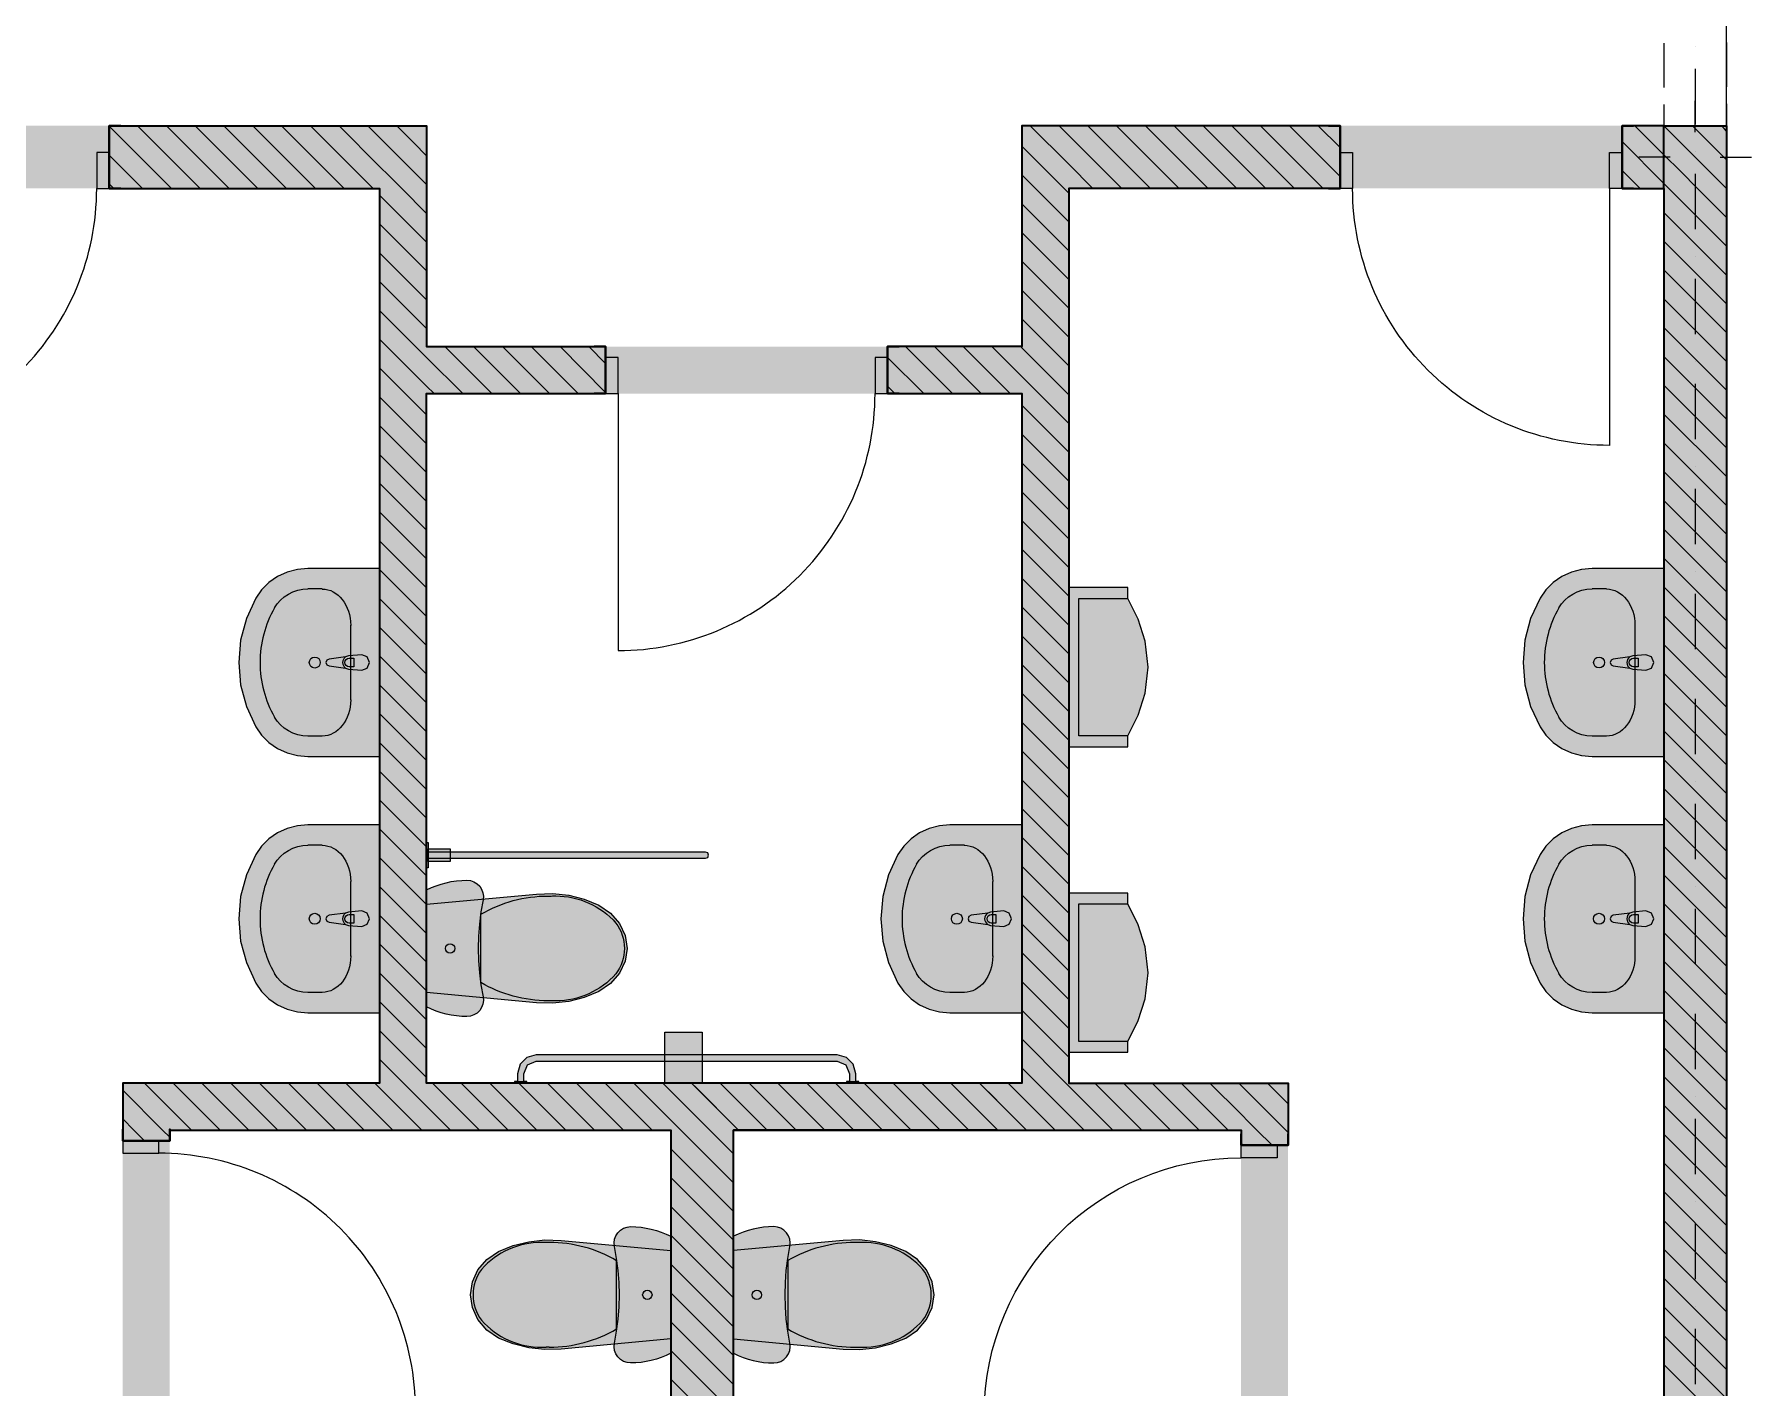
# Model space of a CAD drawing. Header units: inches. Extents: x 206002 to 410047, y 60394 to 83306.
# Drawn here: x 404551 to 410047, y 68049 to 72380 of the extents above; entities that cross this region are included whole.
import ezdxf

# ---------------------------------------------------------------- set-up
doc = ezdxf.new("R2010")
doc.units = ezdxf.units.IN
doc.header["$MEASUREMENT"] = 0
doc.layers.add('PDF_Structural - Bearing', color=7, linetype='Continuous')
doc.layers.add('PDF_Structural - Combined', color=7, linetype='Continuous')

msp = doc.modelspace()

# ---------------------------------------------------------------- hatches: boundary and pattern name
at = {"layer": 'PDF_Structural - Combined', "true_color": 0xffffff, "transparency": 33554559}
for points in [[(405656, 70670.4), (405426.3, 70670.4), (405392.5, 70667.5), (405359.8, 70658.9), (405329.2, 70644.8), (405301.7, 70625.8), (405278.1, 70602.3), (405259.4, 70575.4), (405229.4, 70510), (405211.1, 70440.7), (405204.8, 70369.6), (405211.1, 70298.4), (405229.4, 70229.3), (405259.4, 70163.9), (405278.1, 70136.8), (405301.7, 70113.4), (405329.2, 70094.4), (405359.8, 70080.4), (405392.5, 70071.7), (405426.3, 70068.8), (405656, 70068.8)], [(409766.5, 70670.4), (409536.8, 70670.4), (409503, 70667.5), (409470.3, 70658.9), (409439.7, 70644.8), (409412.1, 70625.8), (409388.7, 70602.3), (409369.9, 70575.4), (409339.8, 70510), (409321.5, 70440.7), (409315.4, 70369.6), (409321.5, 70298.4), (409339.8, 70229.3), (409369.9, 70163.9), (409388.7, 70136.8), (409412.1, 70113.4), (409439.7, 70094.4), (409470.3, 70080.4), (409503, 70071.7), (409536.8, 70068.8), (409766.5, 70068.8)], [(408051.1, 70574.7), (408051.1, 70609.4), (407861.4, 70609.4), (407861.4, 70100), (408051.1, 70100), (408051.1, 70134.7), (408081.4, 70192.9), (408102.1, 70255.7), (408112.6, 70321.4), (408112.6, 70388), (408102.1, 70453.6), (408081.4, 70516.5)], [(405598.6, 70394.7), (405556.5, 70390.7), (405546.9, 70387.4), (405493.9, 70380.8), (405486.9, 70377), (405484.1, 70369.6), (405486.9, 70362.2), (405493.9, 70358.5), (405546.9, 70351.9), (405556.5, 70348.6), (405598.6, 70344.6), (405616.3, 70351.9), (405623.6, 70369.6), (405616.3, 70387.4)], [(409709, 70394.7), (409667, 70390.7), (409657.5, 70387.4), (409604.3, 70380.8), (409597.3, 70377), (409594.5, 70369.6), (409597.3, 70362.2), (409604.3, 70358.5), (409657.5, 70351.9), (409667, 70348.6), (409709, 70344.6), (409726.7, 70351.9), (409734.1, 70369.6), (409726.7, 70387.4)], [(405656, 69850.4), (405426.3, 69850.4), (405392.5, 69847.4), (405359.8, 69838.8), (405329.2, 69824.8), (405301.7, 69805.7), (405278.1, 69782.3), (405259.4, 69755.2), (405229.4, 69689.8), (405211.1, 69620.7), (405204.8, 69549.6), (405211.1, 69478.4), (405229.4, 69409.2), (405259.4, 69343.8), (405278.1, 69316.8), (405301.7, 69293.4), (405329.2, 69274.3), (405359.8, 69260.3), (405392.5, 69251.7), (405426.3, 69248.8), (405656, 69248.8)], [(407711, 69850.4), (407481.3, 69850.4), (407447.6, 69847.4), (407414.9, 69838.8), (407384.2, 69824.8), (407356.7, 69805.7), (407333.2, 69782.3), (407314.4, 69755.2), (407284.4, 69689.8), (407266.1, 69620.7), (407259.9, 69549.6), (407266.1, 69478.4), (407284.4, 69409.2), (407314.4, 69343.8), (407333.2, 69316.8), (407356.7, 69293.4), (407384.2, 69274.3), (407414.9, 69260.3), (407447.6, 69251.7), (407481.3, 69248.8), (407711, 69248.8)], [(409766.5, 69850.4), (409536.8, 69850.4), (409503, 69847.4), (409470.3, 69838.8), (409439.7, 69824.8), (409412.1, 69805.7), (409388.7, 69782.3), (409369.9, 69755.2), (409339.8, 69689.8), (409321.5, 69620.7), (409315.4, 69549.6), (409321.5, 69478.4), (409339.8, 69409.2), (409369.9, 69343.8), (409388.7, 69316.8), (409412.1, 69293.4), (409439.7, 69274.3), (409470.3, 69260.3), (409503, 69251.7), (409536.8, 69248.8), (409766.5, 69248.8)], [(405811.4, 69763.1), (405811.4, 69743.1), (406698.8, 69743.1), (406705.9, 69746.1), (406708.8, 69753.1), (406705.9, 69760.2), (406698.8, 69763.1)], [(405806.4, 69642.1), (405806.4, 69267.6), (405821.6, 69260.5), (405837, 69254.3), (405852.8, 69249), (405869, 69244.6), (405885.3, 69241.2), (405901.9, 69238.7), (405918.5, 69237.2), (405935.3, 69236.7), (405946.8, 69238), (405957.8, 69241.9), (405967.8, 69248), (405976.1, 69256.1), (405982.4, 69265.9), (405986.4, 69276.8), (405987.9, 69288.4), (405986.9, 69299.9), (405980.1, 69338.3), (405975.2, 69377), (405972.3, 69415.9), (405971.3, 69454.8), (405972.3, 69493.8), (405975.2, 69532.7), (405980.1, 69571.3), (405986.9, 69609.7), (405987.9, 69621.4), (405986.4, 69632.9), (405982.4, 69643.8), (405976.1, 69653.5), (405967.8, 69661.8), (405957.8, 69667.9), (405946.8, 69671.6), (405935.3, 69672.9), (405918.5, 69672.4), (405901.9, 69671), (405885.3, 69668.5), (405869, 69665.1), (405852.8, 69660.8), (405837, 69655.4), (405821.6, 69649.2)], [(406261, 69624.8), (406209.6, 69630.2), (406157.8, 69628.7), (405806.4, 69596.2), (405806.4, 69313.5), (406157.8, 69281.1), (406209.6, 69279.5), (406261, 69285), (406311, 69297.4), (406358, 69316.5), (406395.3, 69342.1), (406423.9, 69375.3), (406441.9, 69413.7), (406448.1, 69454.8), (406441.9, 69496), (406423.9, 69534.4), (406395.3, 69567.5), (406358, 69593.2), (406311, 69612.2)], [(408051.1, 69597), (408051.1, 69631.7), (407861.4, 69631.7), (407861.4, 69122.3), (408051.1, 69122.3), (408051.1, 69157), (408081.4, 69215.2), (408102.1, 69278.1), (408112.6, 69343.7), (408112.6, 69410.3), (408102.1, 69476), (408081.4, 69538.8)], [(405598.6, 69574.6), (405556.5, 69570.6), (405546.9, 69567.3), (405493.9, 69560.7), (405486.9, 69557), (405484.1, 69549.6), (405486.9, 69542.1), (405493.9, 69538.4), (405546.9, 69531.7), (405556.5, 69528.5), (405598.6, 69524.5), (405616.3, 69531.8), (405623.6, 69549.6), (405616.3, 69567.2)], [(407653.6, 69574.6), (407611.5, 69570.6), (407602, 69567.3), (407548.9, 69560.7), (407541.9, 69557), (407539.1, 69549.6), (407541.9, 69542.1), (407548.9, 69538.4), (407602, 69531.7), (407611.5, 69528.5), (407653.6, 69524.5), (407671.3, 69531.8), (407678.7, 69549.6), (407671.3, 69567.2)], [(409709, 69574.6), (409667, 69570.6), (409657.5, 69567.3), (409604.3, 69560.7), (409597.3, 69557), (409594.5, 69549.6), (409597.3, 69542.1), (409604.3, 69538.4), (409657.5, 69531.7), (409667, 69528.5), (409709, 69524.5), (409726.7, 69531.8), (409734.1, 69549.6), (409726.7, 69567.2)], [(406087.2, 69023.7), (406127.3, 69023.7), (406127.3, 69028.7), (406117.2, 69028.7), (406117.2, 69053.8), (406129, 69082.1), (406157.3, 69093.9), (407119.9, 69093.9), (407148.3, 69082.1), (407160, 69053.8), (407160, 69028.7), (407150, 69028.7), (407150, 69023.7), (407190.1, 69023.7), (407190.1, 69028.7), (407180, 69028.7), (407180, 69053.8), (407172, 69083.8), (407150, 69105.9), (407119.9, 69113.9), (406157.3, 69113.9), (406127.3, 69105.9), (406105.2, 69083.8), (406097.2, 69053.8), (406097.2, 69028.7), (406087.2, 69028.7)], [(406588.1, 68159.1), (406588.1, 68533.6), (406572.9, 68540.7), (406557.4, 68546.9), (406541.6, 68552.2), (406525.4, 68556.6), (406509.1, 68560), (406492.5, 68562.5), (406476, 68563.9), (406459.2, 68564.4), (406447.7, 68563.1), (406436.7, 68559.4), (406426.8, 68553.1), (406418.4, 68545), (406412.1, 68535.3), (406408.1, 68524.4), (406406.6, 68512.8), (406407.6, 68501.2), (406414.4, 68462.8), (406419.3, 68424.2), (406422.2, 68385.3), (406423.3, 68346.3), (406422.2, 68307.4), (406419.3, 68268.5), (406414.4, 68229.8), (406407.6, 68191.4), (406406.6, 68179.9), (406408.1, 68168.3), (406412.1, 68157.4), (406418.4, 68147.6), (406426.8, 68139.5), (406436.7, 68133.3), (406447.7, 68129.5), (406459.2, 68128.2), (406476, 68128.7), (406492.5, 68130.2), (406509.1, 68132.6), (406525.4, 68136), (406541.6, 68140.5), (406557.4, 68145.7), (406572.9, 68152)], [(406788.6, 68159.1), (406803.7, 68152), (406819.2, 68145.7), (406835, 68140.5), (406851.2, 68136), (406867.5, 68132.6), (406884.1, 68130.2), (406900.7, 68128.7), (406917.4, 68128.2), (406929, 68129.5), (406940, 68133.3), (406949.8, 68139.5), (406958.2, 68147.6), (406964.5, 68157.4), (406968.5, 68168.3), (406970.1, 68179.9), (406969, 68191.4), (406962.2, 68229.8), (406957.4, 68268.5), (406954.4, 68307.4), (406953.4, 68346.3), (406954.4, 68385.3), (406957.4, 68424.2), (406962.2, 68462.8), (406969, 68501.2), (406970.1, 68512.8), (406968.5, 68524.4), (406964.5, 68535.3), (406958.2, 68545), (406949.8, 68553.1), (406940, 68559.4), (406929, 68563.1), (406917.4, 68564.4), (406900.7, 68563.9), (406884.1, 68562.5), (406867.5, 68560), (406851.2, 68556.6), (406835, 68552.2), (406819.2, 68546.9), (406803.7, 68540.7), (406788.6, 68533.6)], [(406133.4, 68176.5), (406184.9, 68170.9), (406236.8, 68172.5), (406588.1, 68204.9), (406588.1, 68487.7), (406236.8, 68520.2), (406184.9, 68521.7), (406133.4, 68516.1), (406083.6, 68503.7), (406036.5, 68484.7), (405999.2, 68459), (405970.6, 68425.9), (405952.6, 68387.5), (405946.4, 68346.3), (405952.6, 68305.2), (405970.6, 68266.8), (405999.2, 68233.6), (406036.5, 68207.9), (406083.6, 68188.9)], [(407243.2, 68176.5), (407293, 68188.9), (407340.2, 68207.9), (407377.5, 68233.6), (407406, 68266.8), (407424.1, 68305.2), (407430.3, 68346.3), (407424.1, 68387.5), (407406, 68425.9), (407377.5, 68459), (407340.2, 68484.7), (407293, 68503.7), (407243.2, 68516.1), (407191.8, 68521.7), (407139.9, 68520.2), (406788.6, 68487.7), (406788.6, 68204.9), (407139.9, 68172.5), (407191.8, 68170.9)]]:
    msp.add_hatch(color=7, dxfattribs=at).paths.add_polyline_path(points)

# ---------------------------------------------------------------- linework, layer by layer
at = {"layer": 'PDF_Structural - Bearing', "lineweight": 18}
msp.add_lwpolyline([(409967, 74292.9), (379486.7, 74292.9), (379486.7, 81254.4), (376478.8, 81254.4), (376478.8, 74292.9), (345998.6, 74292.9), (345998.6, 65369.4), (355523.7, 65369.4), (355523.7, 63865.4), (400642.4, 63865.4), (400642.4, 65369.4), (409967, 65369.4)], close=True, dxfattribs=at)
for points in [[(409766.5, 72351.2), (409766.5, 72209.8)], [(409967, 72353.4), (409967, 72212)], [(409766.5, 72155.1), (409766.5, 72013.7)], [(409967, 72157.3), (409967, 72015.9)], [(409766.5, 71959), (409766.5, 71817.5)], [(409967, 71961.2), (409967, 71819.7)], [(409766.5, 71762.9), (409766.5, 71621.4)], [(409967, 71765.1), (409967, 71623.6)], [(409766.5, 71566.8), (409766.5, 71425.3)], [(409967, 71569), (409967, 71427.5)], [(409766.5, 71370.7), (409766.5, 71229.2)], [(409967, 71372.9), (409967, 71231.4)], [(409766.5, 71174.5), (409766.5, 71033.1)], [(409967, 71176.7), (409967, 71035.3)], [(409766.5, 70978.4), (409766.5, 70837)], [(409967, 70980.6), (409967, 70839.2)], [(409766.5, 70782.3), (409766.5, 70640.7)], [(409967, 70784.5), (409967, 70642.9)], [(409766.5, 70586.1), (409766.5, 70444.6)], [(409967, 70588.3), (409967, 70446.8)], [(409766.5, 70390), (409766.5, 70248.5)], [(409967, 70392.2), (409967, 70250.7)], [(409766.5, 70193.9), (409766.5, 70052.4)], [(409967, 70196.1), (409967, 70054.6)], [(409766.5, 69997.7), (409766.5, 69856.3)], [(409967, 70000), (409967, 69858.5)], [(409766.5, 69801.6), (409766.5, 69660.2)], [(409967, 69803.8), (409967, 69662.4)], [(409766.5, 69605.5), (409766.5, 69464)], [(409967, 69607.7), (409967, 69466.2)], [(409766.5, 69409.4), (409766.5, 69267.9)], [(409967, 69411.6), (409967, 69270.1)], [(409766.5, 69213.3), (409766.5, 69071.8)], [(409967, 69215.5), (409967, 69074)], [(409766.5, 69017.2), (409766.5, 68875.6)], [(409967, 69019.4), (409967, 68877.8)], [(409766.5, 68820.9), (409766.5, 68679.5)], [(409967, 68823.2), (409967, 68681.7)], [(409766.5, 68624.8), (409766.5, 68483.4)], [(409967, 68627), (409967, 68485.6)], [(409967, 68430.9), (409967, 68289.4)], [(409766.5, 68428.7), (409766.5, 68287.2)], [(409766.5, 68232.6), (409766.5, 68091.1)], [(409967, 68234.8), (409967, 68093.3)]]:
    msp.add_lwpolyline(points, dxfattribs=at)
at = {"layer": 'PDF_Structural - Bearing', "lineweight": 20}
for points in [[(409866.7, 72340.3), (409866.7, 72340.3)], [(409866.7, 72269.5), (409866.7, 72092.7)], [(409866.7, 72004.2), (409866.7, 72004.2)], [(409866.7, 71933.5), (409866.7, 71756.7)], [(409866.7, 71668.2), (409866.7, 71668.2)], [(409866.7, 71597.5), (409866.7, 71420.7)], [(409866.7, 71332.3), (409866.7, 71332.3)], [(409866.7, 71261.5), (409866.7, 71084.6)], [(409866.7, 70996.2), (409866.7, 70996.2)], [(409866.7, 70925.5), (409866.7, 70748.6)], [(409866.7, 70660.2), (409866.7, 70660.2)], [(409866.7, 70589.4), (409866.7, 70412.5)], [(409866.7, 70324.1), (409866.7, 70324.1)], [(409866.7, 70253.4), (409866.7, 70076.6)], [(409866.7, 69988.1), (409866.7, 69988.1)], [(409866.7, 69917.3), (409866.7, 69740.6)], [(409866.7, 69652.1), (409866.7, 69652.1)], [(409866.7, 69581.3), (409866.7, 69404.5)], [(409866.7, 69316.1), (409866.7, 69316.1)], [(409866.7, 69245.4), (409866.7, 69068.5)], [(409866.7, 68980.1), (409866.7, 68980.1)], [(409866.7, 68909.3), (409866.7, 68732.4)], [(409866.7, 68644), (409866.7, 68644)], [(409866.7, 68573.3), (409866.7, 68396.4)], [(409866.7, 68308), (409866.7, 68308)], [(409866.7, 68237.3), (409866.7, 68060.4)]]:
    msp.add_lwpolyline(points, dxfattribs=at)
at = {"layer": 'PDF_Structural - Bearing', "lineweight": 0}
for points in [[(409866.7, 72067), (409866.7, 72167.3)], [(409786.5, 71986.8), (409686.2, 71986.8)], [(409866.7, 71986.8), (409866.7, 71986.8)], [(409946.9, 71986.8), (410047.2, 71986.8)], [(409866.7, 71906.6), (409866.7, 71806.3)]]:
    msp.add_lwpolyline(points, dxfattribs=at)
at = {"layer": 'PDF_Structural - Bearing', "lineweight": 35}
for points in [[(404827.5, 72087), (404790.5, 72087), (404827.5, 72087), (404790.5, 72087), (405806.4, 72087), (405806.4, 71886.5), (405806.4, 71380.3), (406379.2, 71380.3), (406379.2, 71345.2), (406379.2, 71380.3), (406342.1, 71380.3), (406379.2, 71380.3)], [(404827.5, 71886.5), (404790.5, 71886.5), (404827.5, 71886.5), (404790.5, 71886.5), (404790.5, 72001.8), (404790.5, 72087), (404790.5, 72001.8), (404790.5, 72087)], [(408729.9, 72087), (408692.8, 72087), (408729.9, 72087), (408729.9, 72001.8), (408729.9, 72087), (407711, 72087), (407711, 71886.5), (407711, 71380.3), (407281.6, 71380.3), (407318.7, 71380.3), (407281.6, 71380.3), (407318.7, 71380.3)], [(408692.8, 71886.5), (408729.9, 71886.5), (408729.9, 72001.8), (408729.9, 72087), (408692.8, 72087)], [(409632.3, 71886.5), (409669.4, 71886.5), (409632.3, 71886.5), (409632.3, 72001.8), (409632.3, 71886.5), (409766.5, 71886.5), (409766.5, 72087), (409967, 72087), (409967, 65364.3), (409766.5, 65364.3), (409164.7, 65364.3), (409264.9, 65364.3)], [(409766.5, 72087), (409632.3, 72087), (409632.3, 72001.8), (409632.3, 71886.5), (409669.4, 71886.5)], [(409632.3, 72087), (409669.4, 72087)], [(409766.5, 72087), (409766.5, 72087)], [(404790.5, 71886.5), (404790.5, 72001.8), (404790.5, 71886.5), (405656, 71886.5), (405656, 69023.7), (404833.5, 69023.7), (404833.5, 68873.3), (404833.5, 68839.4), (404948.8, 68839.4), (404833.5, 68839.4), (404833.5, 68876.5), (404833.5, 68839.4)], [(408729.9, 71886.5), (408692.8, 71886.5), (408729.9, 71886.5), (408729.9, 72001.8), (408729.9, 71886.5), (407861.4, 71886.5), (407861.4, 69023.7), (408563.3, 69023.7), (408563.3, 68873.3), (408563.3, 68824.7), (408528.2, 68824.7), (408563.3, 68824.7), (408563.3, 68861.8), (408563.3, 68824.7)], [(409766.5, 71886.5), (409766.5, 65564.9), (409164.7, 65564.9), (409164.7, 65514.7), (409164.7, 65464.6), (409164.7, 65364.3), (409164.7, 65464.6)], [(407630.8, 69023.7), (405806.4, 69023.7), (405806.4, 71229.9), (406379.2, 71229.9), (406379.2, 71345.2), (406379.2, 71229.9), (406342.1, 71229.9), (406379.2, 71229.9)], [(406342.1, 71229.9), (406379.2, 71229.9), (406379.2, 71345.2), (406379.2, 71380.3), (406342.1, 71380.3)], [(407281.6, 71229.9), (407318.7, 71229.9), (407281.6, 71229.9), (407281.6, 71345.2), (407281.6, 71229.9), (407711, 71229.9), (407711, 69023.7), (406663.3, 69023.7)], [(407318.7, 71229.9), (407281.6, 71229.9), (407281.6, 71345.2), (407281.6, 71380.3), (407281.6, 71345.2), (407281.6, 71380.3)], [(404833.5, 68876.5), (404833.5, 68839.4), (404948.8, 68839.4), (404983.9, 68839.4), (404983.9, 68876.5)], [(404983.9, 68839.4), (404983.9, 68876.5), (404983.9, 68839.4), (404948.8, 68839.4), (404983.9, 68839.4), (404983.9, 68873.3), (406588.1, 68873.3), (406588.1, 65462.7), (406788.6, 65462.7), (406788.6, 66567.2)], [(407630.8, 68873.3), (406788.6, 68873.3), (408412.9, 68873.3), (408412.9, 68824.7), (408412.9, 68861.8), (408412.9, 68824.7), (408412.9, 68861.8)], [(406788.6, 67870.6), (406788.6, 68873.3)], [(408412.9, 68824.7), (408528.2, 68824.7), (408412.9, 68824.7), (408528.2, 68824.7), (408563.3, 68824.7), (408563.3, 68861.8)]]:
    msp.add_lwpolyline(points, dxfattribs=at)
at = {"layer": 'PDF_Structural - Bearing', "lineweight": 9}
for points in [[(404790.5, 72085.5), (404989.5, 71886.5)], [(404881.2, 72087), (405081.7, 71886.5)], [(404973.3, 72087), (405173.9, 71886.5)], [(405065.5, 72087), (405266, 71886.5)], [(405157.6, 72087), (405358.1, 71886.5)], [(405249.9, 72087), (405450.4, 71886.5)], [(405342, 72087), (405542.5, 71886.5)], [(405434.1, 72087), (405634.7, 71886.5)], [(405526.3, 72087), (405656, 71957.3), (405686.4, 71927)], [(405618.5, 72087), (405656, 72049.5), (405725.9, 71979.7)], [(405765.4, 72032.3), (405710.7, 72087)], [(405804.9, 72085), (405802.8, 72087)], [(405806.4, 72083.4), (405804.9, 72084.9)], [(407938.8, 71886.5), (407861.4, 71963.9), (407738.3, 72087)], [(408031, 71886.5), (407861.4, 72056.1), (407830.5, 72087)], [(407922.7, 72087), (408123.2, 71886.5)], [(408014.8, 72087), (408215.4, 71886.5)], [(408107, 72087), (408307.5, 71886.5)], [(408199.1, 72087), (408399.7, 71886.5)], [(408291.4, 72087), (408491.9, 71886.5)], [(408383.5, 72087), (408584, 71886.5)], [(408475.7, 72087), (408676.2, 71886.5)], [(408567.8, 72087), (408729.9, 71924.9)], [(408659.9, 72087), (408729.9, 72017.2)], [(409820.4, 71940.5), (409766.5, 71994.4), (409673.8, 72087)], [(409866.5, 71986.6), (409766.5, 72086.5), (409766, 72087)], [(409766.5, 72086.5), (409766.5, 72086.5)], [(409912.5, 72032.6), (409858.1, 72087)], [(409967, 72070.3), (409958.7, 72078.7), (409950.2, 72087)], [(405806.4, 71991.3), (405765.4, 72032.3)], [(407711, 72022.2), (407846.7, 71886.5), (407861.4, 71871.8)], [(409632.3, 72036.4), (409766.5, 71902.2)], [(409967, 71978.2), (409912.5, 72032.6)], [(404790.5, 71993.4), (404897.3, 71886.5)], [(405806.4, 71899.2), (405725.9, 71979.7)], [(409766.5, 71994.4), (409766.5, 71994.4)], [(409866.5, 71986.6), (409966.5, 71886.5), (409967, 71886)], [(404790.5, 71901.3), (404805.2, 71886.5)], [(405806.4, 71806.9), (405726.8, 71886.5), (405686.4, 71927)], [(407711, 71929.9), (407754.6, 71886.5), (407861.4, 71779.5)], [(409632.3, 71944.3), (409690.1, 71886.5)], [(409774.2, 71894.4), (409766.5, 71902.2), (409766.5, 71902.3)], [(409774.4, 71894.3), (409782.2, 71886.5), (409967, 71701.6)], [(409820.4, 71940.5), (409874.3, 71886.5), (409967, 71793.9)], [(405656, 71865.2), (405806.4, 71714.8)], [(407711, 71837.8), (407861.4, 71687.4)], [(409766.5, 71810), (409967, 71609.5)], [(405656, 71773), (405806.4, 71622.6)], [(407711, 71745.6), (407861.4, 71595.3)], [(405656, 71680.9), (405806.4, 71530.5)], [(409766.5, 71717.9), (409967, 71517.3)], [(407711, 71653.5), (407861.4, 71503.1)], [(409766.5, 71625.7), (409967, 71425.2)], [(405656, 71588.6), (405806.4, 71438.2)], [(407711, 71561.3), (407861.4, 71410.9)], [(409766.5, 71533.5), (409967, 71333)], [(405656, 71496.5), (405806.4, 71346.1), (405922.6, 71229.9)], [(407711, 71469.1), (407861.4, 71318.7)], [(405656, 71404.3), (405806.4, 71254), (405830.5, 71229.9)], [(409766.5, 71441.3), (409967, 71240.8)], [(405864.5, 71380.3), (406014.9, 71229.9)], [(405956.6, 71380.3), (406107, 71229.9)], [(406048.8, 71380.3), (406199.2, 71229.9)], [(406140.9, 71380.3), (406291.3, 71229.9)], [(406233.2, 71380.3), (406379.2, 71234.1)], [(406325.3, 71380.3), (406379.2, 71326.3)], [(407281.6, 71345.6), (407397.3, 71229.9)], [(407339.1, 71380.3), (407489.5, 71229.9)], [(407431.3, 71380.3), (407581.7, 71229.9)], [(407523.4, 71380.3), (407673.8, 71229.9)], [(407615.6, 71380.3), (407711, 71284.8), (407861.4, 71134.4)], [(407707.7, 71380.3), (407711, 71377), (407861.4, 71226.6)], [(409766.5, 71349.2), (409967, 71148.7)], [(405656, 71312.2), (405806.4, 71161.8)], [(407281.6, 71253.5), (407305.2, 71229.9)], [(409766.5, 71257.1), (409967, 71056.5)], [(405656, 71220), (405806.4, 71069.6)], [(407711, 71192.6), (407861.4, 71042.2)], [(405656, 71127.8), (405806.4, 70977.4)], [(409766.5, 71164.8), (409967, 70964.3)], [(407711, 71100.4), (407861.4, 70950.1)], [(409766.5, 71072.7), (409967, 70872.1)], [(405656, 71035.7), (405806.4, 70885.3)], [(407711, 71008.3), (407861.4, 70857.9)], [(409766.5, 70980.5), (409967, 70780)], [(405656, 70943.5), (405806.4, 70793.1)], [(407711, 70916.2), (407861.4, 70765.8)], [(405656, 70851.3), (405806.4, 70700.9)], [(409766.5, 70888.4), (409967, 70687.9)], [(407711, 70824), (407861.4, 70673.6)], [(409766.5, 70796.1), (409967, 70595.6)], [(405656, 70759.2), (405806.4, 70608.8)], [(407711, 70731.8), (407861.4, 70581.4)], [(409766.5, 70704), (409967, 70503.5)], [(405656, 70667), (405806.4, 70516.6)], [(407711, 70639.6), (407861.4, 70489.2)], [(405656, 70574.9), (405806.4, 70424.5)], [(409766.5, 70611.9), (409967, 70411.3)], [(407711, 70547.5), (407861.4, 70397.1)], [(409766.5, 70519.7), (409967, 70319.2)], [(405656, 70482.6), (405806.4, 70332.2)], [(407711, 70455.3), (407861.4, 70305)], [(409766.5, 70427.6), (409967, 70227)], [(405656, 70390.5), (405806.4, 70240.1)], [(407711, 70363.1), (407861.4, 70212.7)], [(409766.5, 70335.3), (409967, 70134.8)], [(405656, 70298.3), (405806.4, 70147.9)], [(407711, 70271), (407861.4, 70120.6)], [(405656, 70206.2), (405806.4, 70055.8)], [(409766.5, 70243.2), (409967, 70042.7)], [(407711, 70178.8), (407861.4, 70028.4)], [(409766.5, 70151), (409967, 69950.5)], [(405656, 70114), (405806.4, 69963.6)], [(407711, 70086.7), (407861.4, 69936.3)], [(409766.5, 70058.9), (409967, 69858.4)], [(405656, 70021.8), (405806.4, 69871.4)], [(407711, 69994.4), (407861.4, 69844)], [(405656, 69929.7), (405806.4, 69779.3)], [(409766.5, 69966.7), (409967, 69766.1)], [(407711, 69902.3), (407861.4, 69751.9)], [(409766.5, 69874.5), (409967, 69674)], [(405656, 69837.5), (405806.4, 69687.1)], [(407711, 69810.2), (407861.4, 69659.8)], [(409766.5, 69782.4), (409967, 69581.9)], [(405656, 69745.4), (405806.4, 69595)], [(407711, 69718), (407861.4, 69567.6)], [(405656, 69653.1), (405806.4, 69502.7)], [(409766.5, 69690.2), (409967, 69489.7)], [(407711, 69625.8), (407861.4, 69475.4)], [(409766.5, 69598), (409967, 69397.5)], [(405656, 69561), (405806.4, 69410.6)], [(407711, 69533.6), (407861.4, 69383.2)], [(409766.5, 69505.9), (409967, 69305.3)], [(405656, 69468.9), (405806.4, 69318.5)], [(407711, 69441.5), (407861.4, 69291.1)], [(405656, 69376.7), (405806.4, 69226.3)], [(409766.5, 69413.7), (409967, 69213.2)], [(407711, 69349.3), (407861.4, 69198.9)], [(409766.5, 69321.6), (409967, 69121)], [(405656, 69284.5), (405806.4, 69134.1)], [(407711, 69257.1), (407861.4, 69106.7)], [(409766.5, 69229.3), (409967, 69028.8)], [(405656, 69192.3), (405806.4, 69041.9)], [(407711, 69165), (407852.3, 69023.7), (408002.7, 68873.3)], [(405656, 69100.2), (405732.5, 69023.7), (405882.9, 68873.3)], [(409766.5, 69137.2), (409967, 68936.7)], [(407711, 69072.8), (407760.2, 69023.7), (407910.6, 68873.3)], [(409766.5, 69045), (409967, 68844.5)], [(404983.9, 68850.6), (404961.2, 68873.3), (404833.5, 69001)], [(404902.9, 69023.7), (404983.9, 68942.8), (405053.3, 68873.3)], [(404995.2, 69023.7), (405145.6, 68873.3)], [(405087.3, 69023.7), (405237.7, 68873.3)], [(405179.5, 69023.7), (405329.9, 68873.3)], [(405271.6, 69023.7), (405422, 68873.3)], [(405363.9, 69023.7), (405514.3, 68873.3)], [(405456, 69023.7), (405606.4, 68873.3)], [(405548.1, 69023.7), (405698.5, 68873.3)], [(405640.3, 69023.7), (405790.7, 68873.3)], [(405824.7, 69023.7), (405975.1, 68873.3)], [(405916.8, 69023.7), (406067.2, 68873.3)], [(406009, 69023.7), (406159.4, 68873.3)], [(406101.2, 69023.7), (406251.6, 68873.3)], [(406193.3, 69023.7), (406343.7, 68873.3)], [(406285.5, 69023.7), (406435.9, 68873.3)], [(406377.6, 69023.7), (406528, 68873.3)], [(406469.9, 69023.7), (406620.3, 68873.3), (406788.6, 68704.9)], [(406663.3, 68922.4), (406712.4, 68873.3), (406562, 69023.7)], [(406663.3, 69014.6), (406804.6, 68873.3), (406654.2, 69023.7)], [(407630.8, 68876.5), (407483.6, 69023.7), (407634, 68873.3)], [(407630.8, 68968.7), (407575.8, 69023.7), (407726.2, 68873.3)], [(407668, 69023.7), (407818.4, 68873.3)], [(407944.5, 69023.7), (408094.9, 68873.3)], [(408036.7, 69023.7), (408187.1, 68873.3)], [(408128.8, 69023.7), (408279.2, 68873.3)], [(408221, 69023.7), (408371.4, 68873.3)], [(408512.2, 68824.7), (408463.5, 68873.3), (408438.3, 68898.7), (408412.9, 68923.9), (408313.1, 69023.7)], [(408563.3, 68865.7), (408555.8, 68873.3), (408484.3, 68944.7), (408412.9, 69016.1), (408405.4, 69023.7)], [(408563.3, 68957.9), (408530.4, 68990.8), (408497.5, 69023.7)], [(409766.5, 68952.9), (409967, 68752.4)], [(404902.9, 68839.4), (404869.1, 68873.3), (404833.5, 68908.9)], [(406712.4, 68873.3), (406788.6, 68797.1)], [(408412.9, 68831.8), (408420, 68824.7)], [(409766.5, 68860.7), (409967, 68660.1)], [(406588.1, 68813.3), (406788.6, 68612.8)], [(409766.5, 68768.5), (409967, 68568)], [(406588.1, 68721.2), (406788.6, 68520.7)], [(409766.5, 68676.4), (409967, 68475.8)], [(406588.1, 68628.9), (406788.6, 68428.4)], [(409766.5, 68584.2), (409967, 68383.7)], [(406588.1, 68536.8), (406788.6, 68336.3)], [(409766.5, 68492.1), (409967, 68291.6)], [(406588.1, 68444.7), (406788.6, 68244.1)], [(409766.5, 68399.8), (409967, 68199.3)], [(406588.1, 68352.5), (406788.6, 68152)], [(409766.5, 68307.7), (409967, 68107.2)], [(406588.1, 68260.3), (406788.6, 68059.7)], [(409766.5, 68215.6), (409967, 68015)], [(406588.1, 68168.1), (406788.6, 67967.6)], [(409766.5, 68123.4), (409967, 67922.9)], [(406588.1, 68076), (406788.6, 67875.5)]]:
    msp.add_lwpolyline(points, dxfattribs=at)
at = {"layer": 'PDF_Structural - Bearing', "lineweight": 35}
msp.add_lwpolyline([(409669.4, 72087), (409632.3, 72087), (409632.3, 72001.8), (409632.3, 72087)], close=True, dxfattribs=at)
at = {"layer": 'PDF_Structural - Bearing', "lineweight": 0}
msp.add_lwpolyline([(409766.5, 72087), (409766.5, 72087), (409766.5, 71886.6), (409766.5, 71886.5)], close=True, dxfattribs=at)
at = {"layer": 'PDF_Structural - Bearing', "lineweight": 20}
for points in [[(404790.5, 72001.8), (404750.3, 72001.8), (404750.3, 71886.5), (404790.5, 71886.5)], [(408729.9, 72001.8), (408770, 72001.8), (408770, 71886.5), (408729.9, 71886.5)], [(409632.3, 71886.5), (409592.2, 71886.5), (409592.2, 72001.8), (409632.3, 72001.8)], [(406379.2, 71229.9), (406419.3, 71229.9), (406419.3, 71345.2), (406379.2, 71345.2)], [(407281.6, 71345.2), (407241.5, 71345.2), (407241.5, 71229.9), (407281.6, 71229.9)], [(404833.5, 68839.4), (404833.5, 68799.3), (404948.8, 68799.3), (404948.8, 68839.4)], [(408528.2, 68824.7), (408528.2, 68784.6), (408412.9, 68784.6), (408412.9, 68824.7)]]:
    msp.add_lwpolyline(points, close=True, dxfattribs=at)
at = {"layer": 'PDF_Structural - Bearing', "lineweight": 18}
for points in [[(403928.2, 71886.5), (403928.2, 71064.4, 0.414237), (404750.3, 71886.5)], [(409592.2, 71886.5), (409592.2, 71064.4, -0.414238), (408770, 71886.5)], [(406419.3, 71229.9), (406419.3, 70407.7, 0.414239), (407241.5, 71229.9)], [(404948.8, 67977.1), (405770.9, 67977.1, 0.414239), (404948.8, 68799.3)], [(408412.9, 67962.4), (407590.7, 67962.4, -0.414192), (408412.9, 68784.6)]]:
    msp.add_lwpolyline(points, format="xyb", dxfattribs=at)
at = {"layer": 'PDF_Structural - Bearing', "lineweight": 9}
for points in [[(406896.7, 68873.3), (406746.3, 69023.7)], [(406988.8, 68873.3), (406838.4, 69023.7)], [(407081.1, 68873.3), (406930.7, 69023.7)], [(407173.2, 68873.3), (407022.8, 69023.7)], [(407265.4, 68873.3), (407115, 69023.7)], [(407357.5, 68873.3), (407207.1, 69023.7)], [(407449.8, 68873.3), (407299.4, 69023.7)], [(407541.9, 68873.3), (407391.5, 69023.7)]]:
    msp.add_lwpolyline(points, close=True, dxfattribs=at)
at = {"layer": 'PDF_Structural - Bearing', "color": 7, "lineweight": 0, "true_color": 0xffffff, "transparency": 33554559}
for points in [[(403888.1, 71886.5), (403888.1, 72087), (404790.5, 71886.5), (404790.5, 72087)], [(405656, 72087), (405656, 71886.5), (404790.5, 72087), (404790.5, 71886.5)], [(405806.4, 71886.5), (405656, 71886.5), (405806.4, 72087)], [(405656, 72087), (405806.4, 72087), (405656, 71886.5)], [(407861.4, 71886.5), (407711, 71886.5), (407711, 72087)], [(407861.4, 71886.5), (407711, 72087), (407861.4, 72087)], [(408729.9, 71886.5), (407861.4, 71886.5), (408729.9, 72087), (407861.4, 72087)], [(409632.3, 71886.5), (408729.9, 71886.5), (409632.3, 72087), (408729.9, 72087)], [(409766.5, 71886.5), (409632.3, 71886.5), (409766.5, 72087), (409632.3, 72087)], [(409766.5, 72087), (409967, 72087), (409766.5, 71886.6)], [(409967, 71886.5), (409766.5, 71886.5), (409967, 72087)], [(409766.5, 71886.5), (409766.5, 71886.6), (409967, 72087)], [(404790.5, 72001.8), (404750.3, 72001.8), (404790.5, 71886.5), (404750.3, 71886.5)], [(408729.9, 72001.8), (408729.9, 71886.5), (408770, 72001.8), (408770, 71886.5)], [(409632.3, 71886.5), (409632.3, 72001.8), (409592.2, 71886.5), (409592.2, 72001.8)], [(405656, 71886.5), (405806.4, 71886.5), (405656, 69023.7), (405806.4, 69023.7)], [(407711, 71886.5), (407861.4, 71886.5), (407711, 69023.7), (407861.4, 69023.7)], [(409766.5, 71886.5), (409967, 71886.5), (409766.5, 65564.9), (409967, 65564.9)], [(405806.4, 71380.3), (406379.2, 71380.3), (405806.4, 71229.9), (406379.2, 71229.9)], [(406379.2, 71229.9), (406379.2, 71380.3), (407281.6, 71229.9), (407281.6, 71380.3)], [(406379.2, 71229.9), (406419.3, 71229.9), (406379.2, 71345.2), (406419.3, 71345.2)], [(407281.6, 71345.2), (407241.5, 71345.2), (407281.6, 71229.9), (407241.5, 71229.9)], [(407711, 71229.9), (407281.6, 71229.9), (407711, 71380.3), (407281.6, 71380.3)], [(404983.9, 68873.3), (404833.5, 68873.3), (404833.5, 69023.7)], [(404983.9, 69023.7), (404983.9, 68873.3), (404833.5, 69023.7)], [(404983.9, 68873.3), (404983.9, 69023.7), (407630.8, 68873.3), (407630.8, 69023.7)], [(408412.9, 69023.7), (408412.9, 68873.3), (406663.3, 69023.7), (406663.3, 68873.3)], [(408563.3, 69023.7), (408563.3, 68873.3), (408412.9, 68873.3)], [(408412.9, 69023.7), (408563.3, 69023.7), (408412.9, 68873.3)], [(404833.5, 68873.3), (404983.9, 68873.3), (404833.5, 68839.4), (404983.9, 68839.4)], [(406588.1, 68873.3), (406788.6, 68873.3), (406588.1, 65462.7), (406788.6, 65462.7)], [(408412.9, 68873.3), (408563.3, 68873.3), (408412.9, 68824.7), (408563.3, 68824.7)], [(404833.5, 67937), (404833.5, 68839.4), (404983.9, 67937), (404983.9, 68839.4)], [(404833.5, 68839.4), (404833.5, 68799.3), (404948.8, 68839.4), (404948.8, 68799.3)], [(408412.9, 67922.3), (408412.9, 68824.7), (408563.3, 67922.3), (408563.3, 68824.7)], [(408528.2, 68824.7), (408412.9, 68824.7), (408528.2, 68784.6), (408412.9, 68784.6)]]:
    msp.add_solid(points, dxfattribs=at)
at = {"layer": 'PDF_Structural - Combined', "lineweight": 9}
for points in [[(405656, 70670.4), (405426.3, 70670.4), (405392.5, 70667.5), (405359.8, 70658.9), (405329.2, 70644.8), (405301.7, 70625.8), (405278.1, 70602.3), (405259.4, 70575.4), (405229.4, 70510), (405211.1, 70440.7), (405204.8, 70369.6), (405211.1, 70298.4), (405229.4, 70229.3), (405259.4, 70163.9), (405278.1, 70136.8), (405301.7, 70113.4), (405329.2, 70094.4), (405359.8, 70080.4), (405392.5, 70071.7), (405426.3, 70068.8), (405656, 70068.8)], [(409766.5, 70670.4), (409536.8, 70670.4), (409503, 70667.5), (409470.3, 70658.9), (409439.7, 70644.8), (409412.1, 70625.8), (409388.7, 70602.3), (409369.9, 70575.4), (409339.8, 70510), (409321.5, 70440.7), (409315.4, 70369.6), (409321.5, 70298.4), (409339.8, 70229.3), (409369.9, 70163.9), (409388.7, 70136.8), (409412.1, 70113.4), (409439.7, 70094.4), (409470.3, 70080.4), (409503, 70071.7), (409536.8, 70068.8), (409766.5, 70068.8)], [(408051.1, 70574.7), (408051.1, 70609.4), (407861.4, 70609.4), (407861.4, 70100), (408051.1, 70100), (408051.1, 70134.7), (407894.1, 70134.7), (407894.1, 70574.7)], [(405598.6, 70394.7), (405556.5, 70390.7), (405546.9, 70387.4), (405493.9, 70380.8), (405486.9, 70377), (405484.1, 70369.6), (405486.9, 70362.2), (405493.9, 70358.5), (405546.9, 70351.9), (405556.5, 70348.6), (405598.6, 70344.6), (405616.3, 70351.9), (405623.6, 70369.6), (405616.3, 70387.4)], [(409709, 70394.7), (409667, 70390.7), (409657.5, 70387.4), (409604.3, 70380.8), (409597.3, 70377), (409594.5, 70369.6), (409597.3, 70362.2), (409604.3, 70358.5), (409657.5, 70351.9), (409667, 70348.6), (409709, 70344.6), (409726.7, 70351.9), (409734.1, 70369.6), (409726.7, 70387.4)], [(405656, 69850.4), (405426.3, 69850.4), (405392.5, 69847.4), (405359.8, 69838.8), (405329.2, 69824.8), (405301.7, 69805.7), (405278.1, 69782.3), (405259.4, 69755.2), (405229.4, 69689.8), (405211.1, 69620.7), (405204.8, 69549.6), (405211.1, 69478.4), (405229.4, 69409.2), (405259.4, 69343.8), (405278.1, 69316.8), (405301.7, 69293.4), (405329.2, 69274.3), (405359.8, 69260.3), (405392.5, 69251.7), (405426.3, 69248.8), (405656, 69248.8)], [(407711, 69850.4), (407481.3, 69850.4), (407447.6, 69847.4), (407414.9, 69838.8), (407384.2, 69824.8), (407356.7, 69805.7), (407333.2, 69782.3), (407314.4, 69755.2), (407284.4, 69689.8), (407266.1, 69620.7), (407259.9, 69549.6), (407266.1, 69478.4), (407284.4, 69409.2), (407314.4, 69343.8), (407333.2, 69316.8), (407356.7, 69293.4), (407384.2, 69274.3), (407414.9, 69260.3), (407447.6, 69251.7), (407481.3, 69248.8), (407711, 69248.8)], [(409766.5, 69850.4), (409536.8, 69850.4), (409503, 69847.4), (409470.3, 69838.8), (409439.7, 69824.8), (409412.1, 69805.7), (409388.7, 69782.3), (409369.9, 69755.2), (409339.8, 69689.8), (409321.5, 69620.7), (409315.4, 69549.6), (409321.5, 69478.4), (409339.8, 69409.2), (409369.9, 69343.8), (409388.7, 69316.8), (409412.1, 69293.4), (409439.7, 69274.3), (409470.3, 69260.3), (409503, 69251.7), (409536.8, 69248.8), (409766.5, 69248.8)], [(405811.4, 69793.2), (405811.4, 69713), (405806.4, 69713), (405806.4, 69793.2)], [(405811.4, 69773.2), (405881.6, 69773.2), (405881.6, 69733), (405811.4, 69733)], [(405811.4, 69763.1), (405811.4, 69743.1), (406698.8, 69743.1), (406705.9, 69746.1), (406708.8, 69753.1), (406705.9, 69760.2), (406698.8, 69763.1)], [(405806.4, 69642.1), (405821.6, 69649.2), (405837, 69655.4), (405852.8, 69660.8), (405869, 69665.1), (405885.3, 69668.5), (405901.9, 69671), (405918.5, 69672.4), (405935.3, 69672.9), (405946.8, 69671.6), (405957.8, 69667.9), (405967.8, 69661.8), (405976.1, 69653.5), (405982.4, 69643.8), (405986.4, 69632.9), (405987.9, 69621.4), (405986.9, 69609.7), (405980.1, 69571.3), (405975.2, 69532.7), (405972.3, 69493.8), (405971.3, 69454.8), (405972.3, 69415.9), (405975.2, 69377), (405980.1, 69338.3), (405986.9, 69299.9), (405987.9, 69288.4), (405986.4, 69276.8), (405982.4, 69265.9), (405976.1, 69256.1), (405967.8, 69248), (405957.8, 69241.9), (405946.8, 69238), (405935.3, 69236.7), (405918.5, 69237.2), (405901.9, 69238.7), (405885.3, 69241.2), (405869, 69244.6), (405852.8, 69249), (405837, 69254.3), (405821.6, 69260.5), (405806.4, 69267.6)], [(406261, 69624.8), (406311, 69612.2), (406358, 69593.2), (406395.3, 69567.5), (406423.9, 69534.4), (406441.9, 69496), (406448.1, 69454.8), (406441.9, 69413.7), (406423.9, 69375.3), (406395.3, 69342.1), (406358, 69316.5), (406311, 69297.4), (406261, 69285), (406209.6, 69279.5), (406157.8, 69281.1), (405806.4, 69313.5), (405806.4, 69596.2), (406157.8, 69628.7), (406209.6, 69630.2)], [(408051.1, 69597), (408051.1, 69631.7), (407861.4, 69631.7), (407861.4, 69122.3), (408051.1, 69122.3), (408051.1, 69157), (407894.1, 69157), (407894.1, 69597)], [(405598.6, 69574.6), (405556.5, 69570.6), (405546.9, 69567.3), (405493.9, 69560.7), (405486.9, 69557), (405484.1, 69549.6), (405486.9, 69542.1), (405493.9, 69538.4), (405546.9, 69531.7), (405556.5, 69528.5), (405598.6, 69524.5), (405616.3, 69531.8), (405623.6, 69549.6), (405616.3, 69567.2)], [(407653.6, 69574.6), (407611.5, 69570.6), (407602, 69567.3), (407548.9, 69560.7), (407541.9, 69557), (407539.1, 69549.6), (407541.9, 69542.1), (407548.9, 69538.4), (407602, 69531.7), (407611.5, 69528.5), (407653.6, 69524.5), (407671.3, 69531.8), (407678.7, 69549.6), (407671.3, 69567.2)], [(409709, 69574.6), (409667, 69570.6), (409657.5, 69567.3), (409604.3, 69560.7), (409597.3, 69557), (409594.5, 69549.6), (409597.3, 69542.1), (409604.3, 69538.4), (409657.5, 69531.7), (409667, 69528.5), (409709, 69524.5), (409726.7, 69531.8), (409734.1, 69549.6), (409726.7, 69567.2)], [(406688.7, 69187.1), (406688.7, 69023.7), (406568.4, 69023.7), (406568.4, 69187.1)], [(406087.2, 69023.7), (406127.3, 69023.7), (406127.3, 69028.7), (406117.2, 69028.7), (406117.2, 69053.8), (406129, 69082.1), (406157.3, 69093.9), (407119.9, 69093.9), (407148.3, 69082.1), (407160, 69053.8), (407160, 69028.7), (407150, 69028.7), (407150, 69023.7), (407190.1, 69023.7), (407190.1, 69028.7), (407180, 69028.7), (407180, 69053.8), (407172, 69083.8), (407150, 69105.9), (407119.9, 69113.9), (406157.3, 69113.9), (406127.3, 69105.9), (406105.2, 69083.8), (406097.2, 69053.8), (406097.2, 69028.7), (406087.2, 69028.7)], [(406588.1, 68159.1), (406572.9, 68152), (406557.4, 68145.7), (406541.6, 68140.5), (406525.4, 68136), (406509.1, 68132.6), (406492.6, 68130.2), (406476, 68128.7), (406459.2, 68128.2), (406447.7, 68129.5), (406436.7, 68133.3), (406426.8, 68139.5), (406418.4, 68147.6), (406412.1, 68157.4), (406408.1, 68168.3), (406406.6, 68179.9), (406407.6, 68191.4), (406414.4, 68229.8), (406419.3, 68268.5), (406422.2, 68307.4), (406423.3, 68346.3), (406422.2, 68385.3), (406419.3, 68424.2), (406414.4, 68462.8), (406407.6, 68501.2), (406406.6, 68512.8), (406408.1, 68524.4), (406412.1, 68535.3), (406418.4, 68545), (406426.8, 68553.2), (406436.7, 68559.4), (406447.7, 68563.1), (406459.2, 68564.4), (406476, 68563.9), (406492.6, 68562.5), (406509.1, 68560), (406525.4, 68556.6), (406541.6, 68552.2), (406557.4, 68546.9), (406572.9, 68540.7), (406588.1, 68533.6)], [(406788.6, 68159.1), (406803.7, 68152), (406819.2, 68145.7), (406835, 68140.5), (406851.2, 68136), (406867.5, 68132.6), (406884.1, 68130.2), (406900.7, 68128.7), (406917.4, 68128.2), (406929, 68129.5), (406940, 68133.3), (406949.8, 68139.5), (406958.2, 68147.6), (406964.5, 68157.4), (406968.5, 68168.3), (406970.1, 68179.9), (406969, 68191.4), (406962.2, 68229.8), (406957.4, 68268.5), (406954.4, 68307.4), (406953.4, 68346.3), (406954.4, 68385.3), (406957.4, 68424.2), (406962.2, 68462.8), (406969, 68501.2), (406970.1, 68512.8), (406968.5, 68524.4), (406964.5, 68535.3), (406958.2, 68545), (406949.8, 68553.2), (406940, 68559.4), (406929, 68563.1), (406917.4, 68564.4), (406900.7, 68563.9), (406884.1, 68562.5), (406867.5, 68560), (406851.2, 68556.6), (406835, 68552.2), (406819.2, 68546.9), (406803.7, 68540.7), (406788.6, 68533.6)], [(406133.4, 68176.5), (406083.6, 68188.9), (406036.5, 68207.9), (405999.2, 68233.6), (405970.6, 68266.8), (405952.6, 68305.2), (405946.4, 68346.3), (405952.6, 68387.5), (405970.6, 68425.9), (405999.2, 68459), (406036.5, 68484.7), (406083.6, 68503.7), (406133.4, 68516.1), (406184.9, 68521.7), (406236.8, 68520.2), (406588.1, 68487.7), (406588.1, 68204.9), (406236.8, 68172.5), (406184.9, 68170.9)], [(407243.2, 68176.5), (407293, 68188.9), (407340.2, 68207.9), (407377.5, 68233.6), (407406, 68266.8), (407424.1, 68305.2), (407430.3, 68346.3), (407424.1, 68387.5), (407406, 68425.9), (407377.5, 68459), (407340.2, 68484.7), (407293, 68503.7), (407243.2, 68516.1), (407191.8, 68521.7), (407139.9, 68520.2), (406788.6, 68487.7), (406788.6, 68204.9), (407139.9, 68172.5), (407191.8, 68170.9)]]:
    msp.add_lwpolyline(points, close=True, dxfattribs=at)
for points in [[(405472.2, 70605), (405426.3, 70605)], [(408051.1, 70134.7), (408083.6, 70201.3), (408106, 70271.5), (408116.1, 70354.7), (408106, 70437.9), (408083.6, 70508.1), (408051.1, 70574.7)], [(409582.8, 70605), (409536.8, 70605)], [(405563.5, 70250.5), (405563.5, 70488.7)], [(409673.9, 70250.5), (409673.9, 70488.7)], [(405472.2, 70134.2), (405426.3, 70134.2)], [(409582.8, 70134.2), (409536.8, 70134.2)], [(405472.2, 69784.9), (405426.3, 69784.9)], [(407527.3, 69784.9), (407481.3, 69784.9)], [(409582.8, 69784.9), (409536.8, 69784.9)], [(405563.5, 69430.4), (405563.5, 69668.7)], [(407618.5, 69430.4), (407618.5, 69668.7)], [(409673.9, 69430.4), (409673.9, 69668.7)], [(408051.1, 69157), (408083.6, 69223.6), (408106, 69293.8), (408116.1, 69377), (408106, 69460.2), (408083.6, 69530.4), (408051.1, 69597)], [(405472.2, 69314.1), (405426.3, 69314.1)], [(407527.3, 69314.1), (407481.3, 69314.1)], [(409582.8, 69314.1), (409536.8, 69314.1)], [(406097.2, 69028.7), (406117.2, 69028.7)], [(407160, 69028.7), (407180, 69028.7)]]:
    msp.add_lwpolyline(points, dxfattribs=at)
for points in [[(405319.4, 70544.1, 0.130248), (405273.1, 70369.5, 0.13025), (405319.4, 70195)], [(409429.9, 70544.1, 0.13014), (409383.6, 70369.5, 0.130176), (409429.9, 70194.9)], [(405546.9, 70387.4, 0.254453), (405537.2, 70369.6, 0.256203), (405546.9, 70351.9)], [(409657.5, 70387.4, 0.257638), (409647.7, 70369.6, 0.259385), (409657.5, 70351.9)], [(405319.3, 69724, 0.129848), (405273, 69549.5, 0.129851), (405319.3, 69374.9)], [(407374.3, 69724, 0.12974), (407328, 69549.5, 0.129848), (407374.3, 69374.9)], [(409429.8, 69724, 0.12974), (409383.5, 69549.5, 0.129776), (409429.8, 69374.8)], [(405546.9, 69567.3, 0.252657), (405537.2, 69549.6, 0.253333), (405546.9, 69531.7)], [(407602, 69567.3, 0.253256), (407592.3, 69549.6, 0.253913), (407602, 69531.7)], [(409657.5, 69567.3, 0.255845), (409647.7, 69549.6, 0.256507), (409657.5, 69531.7)], [(406198.9, 68178.7, 0.132947), (406414.5, 68237.1), (406414.5, 68346.3), (406414.4, 68455.5, 0.133054), (406198.9, 68513.8, 0.007785), (406188.9, 68513.6, 0.015528), (406174.5, 68514, 0.214211), (405981.7, 68427.5, 0.157146), (405954.9, 68346.3, 0.157445), (405981.7, 68265, 0.214173), (406174.5, 68178.4, 0.010235), (406188.9, 68178.8)]]:
    msp.add_lwpolyline(points, format="xyb", dxfattribs=at)
for points in [[(405558.7, 70383.3), (405573.6, 70383.3), (405573.6, 70356), (405558.7, 70356, -0.413479), (405545, 70369.6, -0.413481)], [(409669.1, 70383.3), (409684, 70383.3), (409684, 70356), (409669.1, 70356, -0.413646), (409655.5, 70369.6, -0.413648)], [(406205.3, 69287.3, -0.007254), (406195.2, 69287.2, -0.132965), (405979.9, 69345.6), (405979.9, 69454.8), (405979.9, 69564.1, -0.132964), (406195.2, 69622.4, -0.007254), (406205.3, 69622.3, -0.016137), (406219.6, 69622.7, -0.214578), (406412.4, 69536, -0.159015), (406439.2, 69454.8, -0.15854), (406412.4, 69373.4, -0.214725), (406219.7, 69286.9, -0.016142)], [(405558.7, 69563.2), (405573.6, 69563.2), (405573.6, 69535.9), (405558.7, 69535.9, -0.413479), (405545, 69549.6, -0.413479)], [(407613.7, 69563.2), (407628.6, 69563.2), (407628.6, 69535.9), (407613.7, 69535.9, -0.413646), (407600.1, 69549.6, -0.413646)], [(409669.1, 69563.2), (409684, 69563.2), (409684, 69535.9), (409669.1, 69535.9, -0.413646), (409655.5, 69549.6, -0.413646)], [(407201.8, 68514, 0.015564), (407187.5, 68513.6, 0.007247), (407177.4, 68513.7, 0.132945), (406962.1, 68455.6), (406962.1, 68346.3), (406961.9, 68237, 0.133248), (407177.4, 68178.6, 0.007252), (407187.5, 68178.8, 0.010702), (407201.8, 68178.4, 0.214262), (407394.5, 68265, 0.159111), (407421.4, 68346.3, 0.157976), (407394.5, 68427.5, 0.21416)]]:
    msp.add_lwpolyline(points, format="xyb", close=True, dxfattribs=at)
for centre, radius in [((405448.4, 70369.6), 17.6), ((409558.9, 70369.7), 17.5), ((405448.3, 69549.5), 17.6), ((407503.3, 69549.5), 17.6), ((409558.8, 69549.5), 17.6), ((405881.4, 69454.7), 15), ((406512.7, 68346.2), 15), ((406863.5, 68346.2), 15.1)]:
    msp.add_circle(centre, radius, dxfattribs=at)
for points in [[(405319.4, 70544.2), (405340.6, 70581.6), (405381.6, 70605), (405426.2, 70605)], [(405472.1, 70604.8), (405522.4, 70604.8), (405563.2, 70552.8), (405563.2, 70488.5)], [(409429.8, 70544.1), (409451, 70581.6), (409492.1, 70604.9), (409536.6, 70604.9)], [(409582.6, 70604.9), (409632.9, 70604.9), (409673.7, 70552.8), (409673.7, 70488.5)], [(405563.2, 70250.5), (405563.2, 70186.2), (405522.4, 70134.1), (405472.1, 70134.1)], [(409673.7, 70250.5), (409673.7, 70186.2), (409632.9, 70134.2), (409582.6, 70134.2)], [(405426.2, 70134.2), (405381.7, 70134.2), (405340.6, 70157.5), (405319.4, 70195)], [(409536.6, 70134.1), (409492.1, 70134.1), (409451.1, 70157.5), (409429.8, 70195)], [(405319.4, 69724), (405340.6, 69761.4), (405381.6, 69784.8), (405426.2, 69784.8)], [(405472.2, 69784.8), (405522.5, 69784.8), (405563.3, 69732.8), (405563.3, 69668.5)], [(407374.4, 69723.9), (407395.6, 69761.4), (407436.7, 69784.8), (407481.2, 69784.8)], [(407527.2, 69784.8), (407577.5, 69784.8), (407618.3, 69732.7), (407618.3, 69668.5)], [(409429.8, 69724), (409451.1, 69761.5), (409492.1, 69784.9), (409536.6, 69784.9)], [(409582.6, 69784.8), (409632.9, 69784.8), (409673.7, 69732.6), (409673.7, 69668.4)], [(405563.3, 69430.5), (405563.3, 69366.2), (405522.5, 69314), (405472.2, 69314)], [(407618.3, 69430.5), (407618.3, 69366.2), (407577.5, 69314), (407527.2, 69314)], [(409673.7, 69430.4), (409673.7, 69366.2), (409632.9, 69314.1), (409582.6, 69314.1)], [(405426.2, 69314), (405381.6, 69314), (405340.6, 69337.3), (405319.4, 69374.8)], [(407481.2, 69313.9), (407436.6, 69313.9), (407395.6, 69337.3), (407374.4, 69374.8)], [(409536.6, 69314), (409492.1, 69314), (409451, 69337.4), (409429.8, 69374.9)], [(406198.9, 68178.7), (406195.6, 68178.7), (406192.2, 68178.8), (406188.9, 68178.8)]]:
    msp.add_open_spline(points, degree=3, dxfattribs=at)
at = {"layer": 'PDF_Structural - Combined', "color": 7, "lineweight": 0, "true_color": 0xffffff, "transparency": 33554559}
for points in [[(405811.4, 69793.2), (405806.4, 69793.2), (405811.4, 69713), (405806.4, 69713)], [(405811.4, 69773.2), (405811.4, 69733), (405881.6, 69773.2), (405881.6, 69733)], [(406688.7, 69187.1), (406568.4, 69187.1), (406688.7, 69023.7), (406568.4, 69023.7)]]:
    msp.add_solid(points, dxfattribs=at)

doc.saveas('drawing.dxf')
